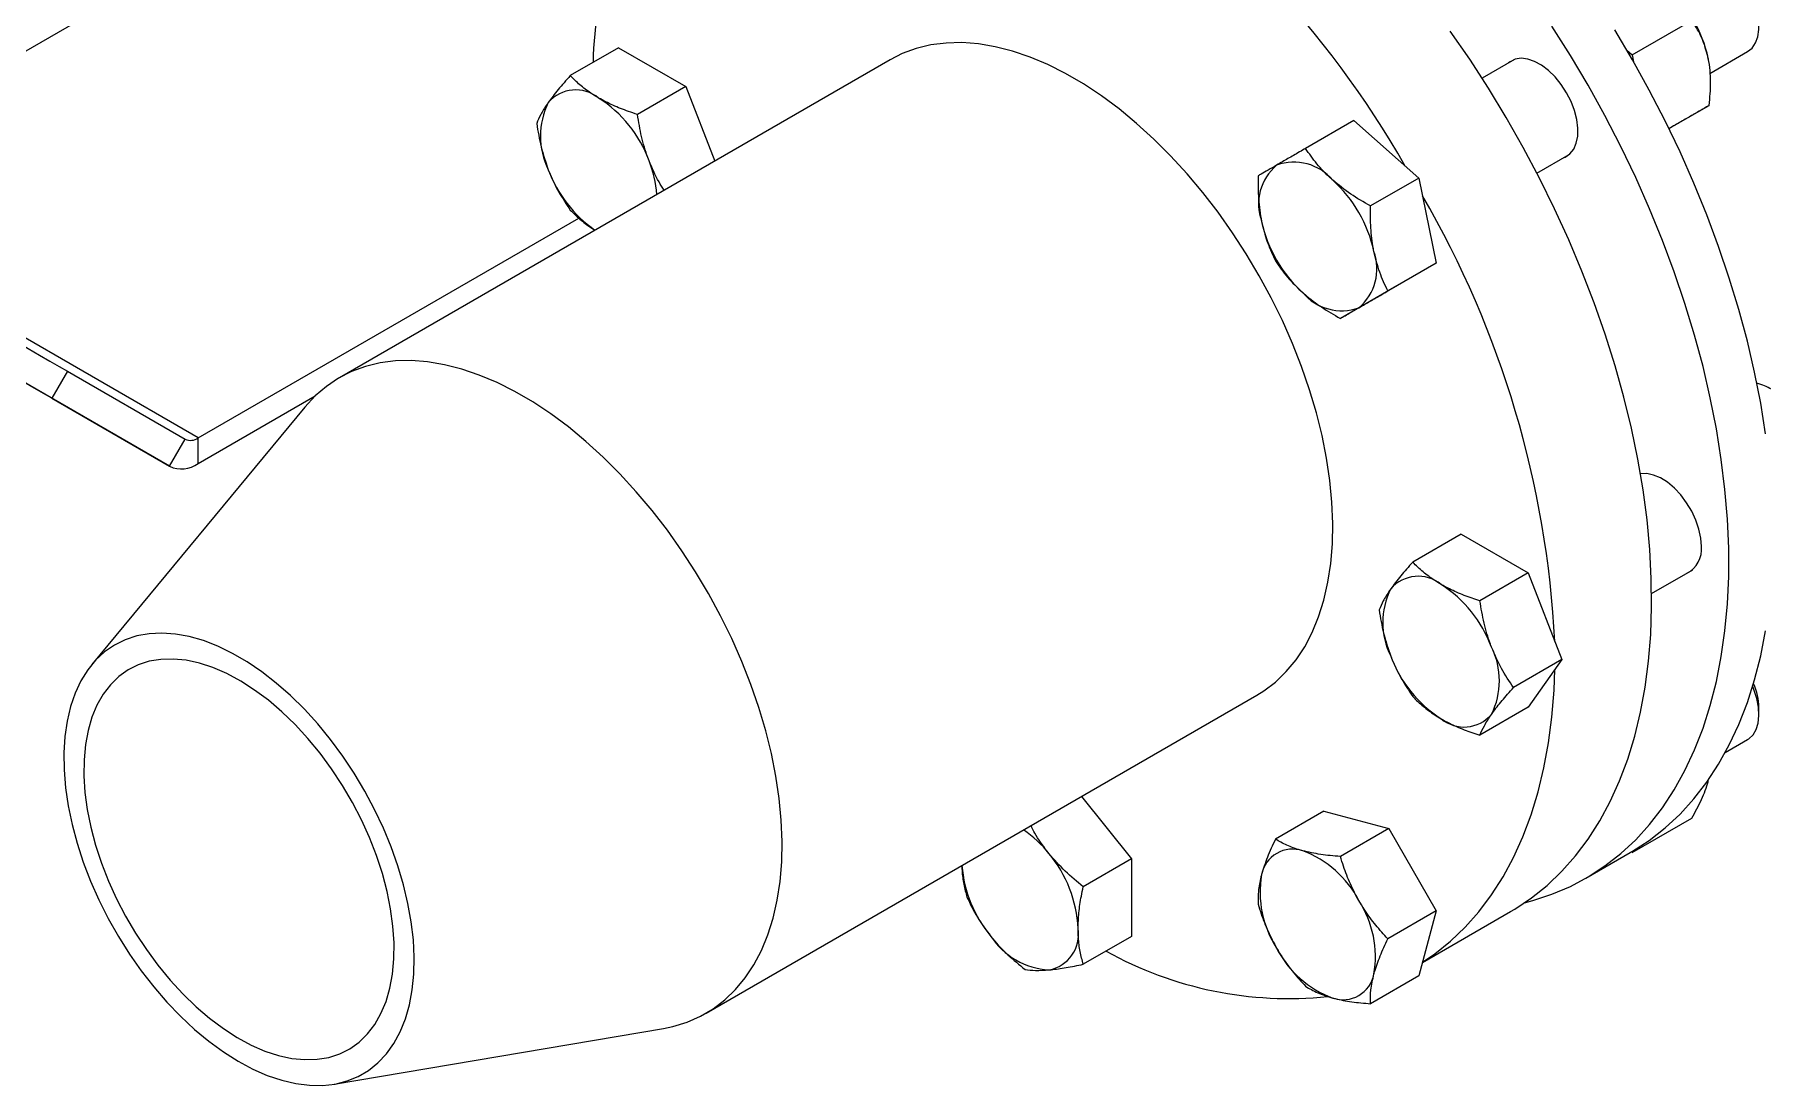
# Model space of a CAD drawing. Header units: inches. Extents: x 0.9 to 37.1, y -8.4 to 11.7.
# Drawn here: x 13.7337 to 13.8772, y 3.9547 to 4.042 of the extents above; entities that cross this region are included whole.
import ezdxf

# ---------------------------------------------------------------- set-up
doc = ezdxf.new("R2010")
doc.units = ezdxf.units.IN
doc.header["$MEASUREMENT"] = 0

msp = doc.modelspace()

# ---------------------------------------------------------------- linework, layer by layer
at = {"color": 7, "linetype": 'Continuous', "lineweight": 25}
for p, q in [((13.80219594836016, 4.080579403308313), (13.71229039027719, 4.028678029378825)), ((13.74488161122132, 4.006116910840757), (13.67122465484772, 4.048638166664856)), ((13.86637806231391, 4.040288296861362), (13.87133149263003, 4.043147851315534)), ((13.78219347755659, 4.040879991139289), (13.77817616496553, 4.038560845944862)), ((13.78219347755659, 4.040879991139289), (13.7877728708596, 4.037659075944571)), ((13.8659460495383, 4.040671364986999), (13.86637806231391, 4.040288296861362)), ((13.86637806231391, 4.040288296861362), (13.86649381992457, 4.039722598419817)), ((13.87278781222843, 4.039473749058598), (13.87269801762177, 4.039991424342668)), ((13.87282137331109, 4.038745036137983), (13.87596381425571, 4.040559128681264)), ((13.80473709154306, 4.039879667753258), (13.75899728158712, 4.013474637512568)), ((13.85659764092927, 4.039903603992506), (13.8539105466233, 4.038352377468455)), ((13.87279203587788, 4.039443923951604), (13.87278781222843, 4.039473749058598)), ((13.7877728708596, 4.037659075944571), (13.78375555826854, 4.035339930750144)), ((13.7877728708596, 4.037659075944571), (13.79017331568869, 4.031472178910965)), ((13.86943353720707, 4.034161574854062), (13.87277554587697, 4.036090875392881)), ((13.84326575857195, 4.034835717645007), (13.83924844598089, 4.03251657245058)), ((13.84326575857195, 4.034835717645007), (13.84865503865835, 4.030057013084008)), ((13.8584677929845, 4.030458890591007), (13.86115456223685, 4.032009929465597)), ((13.84865503865835, 4.030057013084008), (13.84463772606729, 4.027737867889581)), ((13.84865503865835, 4.030057013084008), (13.85009909190529, 4.023000037161355)), ((13.74727744455465, 4.008480432862378), (13.71229039027719, 4.028678029378825)), ((13.74727744455465, 4.008480432862378), (13.77888548123005, 4.026727364038234)), ((13.85009909190529, 4.023000037161355), (13.84608177931423, 4.020680891966928)), ((13.85009909190529, 4.023000037161355), (13.84615386506583, 4.020721765799701)), ((13.84615386506583, 4.020721765799701), (13.84213655247476, 4.018402620605274)), ((13.73640468659966, 4.014019321641509), (13.73510260326632, 4.011764047159106)), ((13.73640468659966, 4.014019321641509), (13.74618369455465, 4.00837218532316)), ((13.73510260326632, 4.011764047159106), (13.74488161122132, 4.006116910840757)), ((13.74727744455465, 4.006354024498092), (13.75699235419178, 4.011962322455627)), ((13.75614047898236, 4.011042837876028), (13.73844030182169, 3.989662615933789)), ((13.74727744455465, 4.006354024498092), (13.74727744455465, 4.008480432862378)), ((13.74488161122132, 4.006116910840757), (13.74618369455465, 4.00837218532316)), ((13.85216758611151, 4.000484798106394), (13.84815027352045, 3.998165652911967)), ((13.85216758611151, 4.000484798106394), (13.85774697941452, 3.997263882911676)), ((13.85774697941452, 3.997263882911676), (13.85372966682345, 3.994944737717249)), ((13.85774697941452, 3.997263882911676), (13.86053667606602, 3.990073729766431)), ((13.8679926365063, 3.995557629898479), (13.87140203318098, 3.997525832704396)), ((13.86053667606602, 3.990073729766431), (13.85651936347496, 3.987754584572004)), ((13.86053667606602, 3.990073729766431), (13.85774697941452, 3.986104491815905)), ((13.78946355547212, 3.960699784961245), (13.83520336542806, 3.987104815201936)), ((13.85774697941452, 3.986104491815905), (13.85372966682345, 3.983785346621477)), ((13.87690784544326, 3.985508945592), (13.87690784544326, 3.986071501806552)), ((13.87411056194856, 3.982352553486535), (13.87596381425571, 3.98342241327085)), ((13.87269801762177, 3.979966445984921), (13.8727385737413, 3.980201503916518)), ((13.82064143158745, 3.978698389731552), (13.82480212482366, 3.973522526900675)), ((13.84076458497943, 3.977475359625219), (13.83674727238837, 3.975156214430791)), ((13.84076458497943, 3.977475359625219), (13.84615386506583, 3.976031733844487)), ((13.86637806231391, 3.974039976776017), (13.87133149263003, 3.976899531230186)), ((13.84615386506583, 3.976031733844487), (13.84213655247476, 3.97371258865006)), ((13.84615386506583, 3.976031733844487), (13.85009909190529, 3.969198400531209)), ((13.86253605855421, 3.971912045713868), (13.86621890637289, 3.974038108505073)), ((13.86637806231391, 3.974039976776017), (13.86627142908697, 3.974068540605141)), ((13.86640704640224, 3.974148155445709), (13.86637806231391, 3.974039976776017)), ((13.82480212482366, 3.973522526900675), (13.8207848122326, 3.971203381706248)), ((13.82480212482366, 3.973522526900675), (13.82480212482366, 3.967079649447539)), ((13.85009909190529, 3.969198400531209), (13.84608177931423, 3.966879255336782)), ((13.85009909190529, 3.969198400531209), (13.84865503865835, 3.963808692998662)), ((13.84895072373937, 3.964912292268157), (13.85627853826805, 3.969142549552007)), ((13.82480212482366, 3.967079649447539), (13.8207848122326, 3.964760504253112)), ((13.84865503865835, 3.963808692998662), (13.84463772606729, 3.961489547804235)), ((13.75856269677244, 3.954805828703637), (13.78592903585932, 3.959441952817607))]:
    msp.add_line(p, q, dxfattribs=at)
at = {"color": 7, "linetype": 'Continuous', "lineweight": 25, "flags": 128}
for points in [[(13.87596399943525, 4.040559235600512), (13.87633424858362, 4.040857617389369), (13.87661936006775, 4.041273260102667), (13.87681017016997, 4.041792804641607), (13.87690054609658, 4.042399552417224), (13.87688758309094, 4.04307400205678), (13.87677169779473, 4.043794476193918), (13.8765566148567, 4.044537818197061), (13.87624924721946, 4.045280136442607), (13.87585947393178, 4.045997572211359), (13.87539982262782, 4.046667066527405), (13.8748850668787, 4.047267101292564), (13.87433175135774, 4.047778390895774), (13.87375766008105, 4.048184502068495), (13.87318124481462, 4.04847238206349), (13.8726210320194, 4.048632778180847), (13.87209502739557, 4.048660535157386), (13.87162013716453, 4.048554760861037), (13.87140689294813, 4.048452803208171)], [(13.85627853826805, 3.969142549552007), (13.85663681144359, 3.969354683810702), (13.85801419764518, 3.970275821268864), (13.85931453782337, 3.971319793885277), (13.86053449402356, 3.972483921797208), (13.86167093463569, 3.973765216705004), (13.86272094243301, 3.975160389543014), (13.86368182206056, 3.976665858922571), (13.86455110695411, 3.97827776032537), (13.86532656567182, 3.979991956023627), (13.86600620762227, 3.981804045701571), (13.86658828817433, 3.983709377750988), (13.86707131313557, 3.985703061211832), (13.86745404258783, 3.987779978327255), (13.86773549407011, 3.989934797680807), (13.86791494510049, 3.992161987882112), (13.86799193503074, 3.994455831765868), (13.86796626622882, 3.996810441067722), (13.86783800458618, 3.999219771539368), (13.8676074793486, 4.001677638464037), (13.86727528227108, 4.004177732532588), (13.86684226609874, 4.006713636039401), (13.86630954237789, 4.009278839356546), (13.86567847860268, 4.011866757643898), (13.86495069470477, 4.014470747752328), (13.86412805889498, 4.017084125276575), (13.86321268286765, 4.019700181714018), (13.8622069163799, 4.022312201685299), (13.86111334121989, 4.024913480172613), (13.85993476457937, 4.027497339731394), (13.85867421184766, 4.030057147631211), (13.85733491884556, 4.032586332881898), (13.855920323519, 4.03507840310119), (13.85443405711387, 4.037526961180577), (13.85287993485474, 4.039925721706584), (13.85126194615116, 4.042268527095348)], [(13.85743672531379, 3.969868305084293), (13.85811447688118, 3.970048317240101), (13.85971544424466, 3.970576823066249), (13.86125118074422, 3.97123403959568), (13.86271780697619, 3.972018306642404), (13.86411161811542, 3.972927643079793), (13.86542909327399, 3.973959751845089), (13.86666690439533, 3.975112025741976), (13.86782192466111, 3.976381554026585), (13.8688912363899, 3.977765129760293), (13.86987213840747, 3.979259257910715), (13.87076215287019, 3.980860164180474), (13.87155903152428, 3.982563804541391), (13.87226076138512, 3.984365875450059), (13.87286556982215, 3.986261824718967), (13.87337192903679, 3.988246863015712), (13.87377855992172, 3.990315975961282), (13.87408443529202, 3.992463936796803), (13.87428878247996, 3.994685319586785), (13.87439108528682, 3.996974512925513), (13.87439108528682, 3.999325734111937), (13.87428878247996, 4.001733043757285), (13.87408443529202, 4.004190360788464), (13.87377855992172, 4.006691477809391), (13.87337192903679, 4.009230076781403), (13.87286556982215, 4.011799744983176), (13.87226076138512, 4.014393991209817), (13.87155903152428, 4.017006262170209), (13.87076215287019, 4.01962995904119), (13.86987213840747, 4.02225845413676), (13.8688912363899, 4.024885107650186), (13.86782192466111, 4.027503284426731), (13.86666690439533, 4.030106370724631), (13.86542909327399, 4.032687790921981), (13.86411161811542, 4.035241024127329), (13.86271780697619, 4.037759620652003), (13.86125118074422, 4.0402372183026), (13.85971544424466, 4.042667558452432)], [(13.8774614077404, 4.008817540600596), (13.87705477685547, 4.011356139572608), (13.87654841764083, 4.01392580777438), (13.87594360920379, 4.016520054001022), (13.87524187934296, 4.019132324961413), (13.87444500068887, 4.021756021832394), (13.87355498622615, 4.024384516927965), (13.87257408420858, 4.027011170441391), (13.87150477247979, 4.029629347217937), (13.87034975221401, 4.032232433515837), (13.86911194109267, 4.034813853713187), (13.8677944659341, 4.037367086918533), (13.86640065479487, 4.039885683443208), (13.8649340285629, 4.042363281093805)], [(13.83520336542806, 3.987104815201936), (13.83578464458445, 3.987467022400496), (13.8367563971986, 3.988206209187495), (13.83764815607445, 3.989065895433551), (13.83845567157486, 3.990041984342206), (13.83917509552072, 3.991129824405298), (13.83980299952931, 3.992324231569529), (13.84033639135208, 3.993619513940831), (13.8407727291341, 3.995009498908836), (13.84110993352711, 3.996487562562176), (13.84134639759864, 3.998046661254437), (13.84148099448969, 3.999679365170339), (13.84151308278478, 4.001377893732195), (13.84144250956857, 4.003134152677901), (13.84126961115457, 4.004939772633787), (13.84099521148248, 4.006786148998485), (13.84062061819168, 4.008664482947784), (13.84014761638979, 4.010565823365027), (13.8395784601458, 4.01248110949726), (13.83891586174842, 4.014401214133847), (13.83816297878074, 4.016316987101781), (13.83732339907298, 4.018219298870436), (13.83640112360477, 4.020099084057922), (13.83540054743874, 4.021947384631775), (13.83432643877596, 4.023755392598047), (13.83318391623337, 4.025514491975415), (13.83197842445117, 4.02721629985426), (13.8307157081467, 4.028852706345037), (13.82940178473818, 4.030415913225603), (13.82804291566901, 4.031898471103293), (13.82664557656913, 4.033293314914665), (13.82521642639569, 4.034593797593749), (13.82376227570011, 4.035793721748345), (13.82229005417265, 4.036887369193412), (13.82080677761936, 4.03786952820083), (13.81931951452848, 4.038735518335656), (13.81783535238594, 4.03948121276053), (13.81636136390024, 4.040103057901925), (13.81490457329775, 4.040598090384561), (13.81347192284911, 4.040963951153219), (13.81207023978615, 4.041198896714723), (13.81070620376698, 4.041301807446483), (13.8093863150444, 4.041272192931993), (13.80811686348925, 4.041110194297902), (13.80690389861631, 4.040816583541476), (13.80575320075557, 4.040392759851677), (13.80473709154306, 4.039879667753258)], [(13.86092380319224, 4.037139309774489), (13.8604777822822, 4.037826785359123), (13.85997244079893, 4.038449630356165), (13.85942402083352, 4.038987826014938), (13.85885014905488, 4.039424074284137), (13.85826927017417, 4.039744353785441), (13.85770005411657, 4.039938370472155), (13.8571607959545, 4.03999988848833), (13.85666882788902, 4.039926930594307), (13.85623996217853, 4.039721841716833), (13.85610971081429, 4.039621927932773)], [(13.86066663212187, 4.031728253405865), (13.86081868040017, 4.031791269146672), (13.86121068096379, 4.032060210331382), (13.86151980498752, 4.032449863394647), (13.86173611697091, 4.032947704566408), (13.86185266446882, 4.033537732821779), (13.86186570154877, 4.034200984167155), (13.8617748091883, 4.034916141158573), (13.86158290874264, 4.035660218061893), (13.86129616805002, 4.036409299633214), (13.86092380319224, 4.037139309774489)], [(13.72383065762896, 4.021279131485974), (13.72475646874294, 4.020744664979613), (13.72574472867426, 4.020174133389173), (13.72678102636779, 4.019575856349968), (13.72785025026959, 4.018958558088431), (13.7289368086875, 4.018331240203252), (13.73002485715308, 4.01770305040179), (13.73109852946961, 4.017083149105915), (13.73214216907704, 4.016480575872412), (13.7331405573598, 4.015904117575907), (13.73407913556856, 4.015362180276433), (13.73494421711954, 4.01486266664015), (13.73572318717575, 4.014412860700685), (13.73640468659966, 4.014019321641509)], [(13.73510260326632, 4.011764047159106), (13.73442110384241, 4.012157586218282), (13.73364213378621, 4.012607392157747), (13.73277705223523, 4.01310690579403), (13.73183847402646, 4.013648843093504), (13.7308400857437, 4.01422530139001), (13.72979644613628, 4.014827874623512), (13.72872277381975, 4.015447775919387), (13.72763472535417, 4.016075965720849), (13.72654816693626, 4.016703283606028), (13.72547894303445, 4.017320581867565), (13.72444264534093, 4.01791885890677), (13.7234543854096, 4.01848939049721), (13.72252857429563, 4.019023857003571)], [(13.78592903585932, 3.959441952817607), (13.78669769470671, 3.959599685092635), (13.78788023069879, 3.959958616188231), (13.78899771911981, 3.960446827393531), (13.79004483462851, 3.961061992159807), (13.79101658724266, 3.961801178946805), (13.79190834611851, 3.962660865192862), (13.79271586161892, 3.963636954101516), (13.79343528556478, 3.964724794164608), (13.79406318957337, 3.96591920132884), (13.79459658139615, 3.967214483700142), (13.79503291917816, 3.968604468668146), (13.79537012357118, 3.970082532321486), (13.7956065876427, 3.971641631013746), (13.79574118453375, 3.973274334929648), (13.79577327282884, 3.974972863491505), (13.79570269961263, 3.976729122437211), (13.79552980119864, 3.978534742393096), (13.79525540152654, 3.980381118757795), (13.79488080823574, 3.982259452707095), (13.79440780643385, 3.984160793124337), (13.79383865018987, 3.986076079256571), (13.79317605179248, 3.987996183893157), (13.79242316882481, 3.989911956861092), (13.79158358911704, 3.991814268629747), (13.79066131364884, 3.993694053817233), (13.7896607374828, 3.995542354391085), (13.78858662882002, 3.997350362357357), (13.78744410627743, 3.999109461734725), (13.78623861449524, 4.000811269613569), (13.78497589819077, 4.002447676104347), (13.78366197478225, 4.004010882984914), (13.78230310571307, 4.005493440862603), (13.78090576661319, 4.006888284673975), (13.77947661643976, 4.008188767353059), (13.77802246574417, 4.009388691507655), (13.77655024421672, 4.010482338952722), (13.77506696766343, 4.011464497960141), (13.77357970457255, 4.012330488094967), (13.77209554243001, 4.01307618251984), (13.7706215539443, 4.013698027661236), (13.76916476334181, 4.014193060143872), (13.76773211289318, 4.014558920912529), (13.76633042983022, 4.014793866474034), (13.76496639381104, 4.014896777205793), (13.76364650508846, 4.014867162691303), (13.76237705353332, 4.014705164057212), (13.76116408866038, 4.014411553300786), (13.76001339079963, 4.013987729610988), (13.75893044355042, 4.013435712700709), (13.75792040764956, 4.012758133181912), (13.75698809637808, 4.011958220029575), (13.75614047898236, 4.011042837876028)], [(13.87212051355013, 3.999460896681719), (13.87206843085611, 4.000159208760291), (13.87191385675467, 4.000895209912629), (13.87166175938463, 4.001645244456117), (13.87132024136287, 4.002385205663395), (13.87090027935963, 4.00309131057242), (13.87041537129923, 4.00374086439043), (13.86988110252572, 4.004312989923259), (13.86931464487708, 4.004789298585537), (13.86873420476821, 4.005154481424949), (13.86815843802181, 4.005396801164563), (13.86760585025484, 4.005508469448569), (13.86709420209281, 4.005485897166434), (13.86706471753119, 4.005480175184066)], [(13.73721443759366, 3.974811124692478), (13.7377276303036, 3.973238182963413), (13.73833153564525, 3.971666940278574), (13.73902191765654, 3.970108417776457), (13.7397939338037, 3.968573547372618), (13.74064216894814, 3.967073095080139), (13.7415606733298, 3.965617585493776), (13.74254300430036, 3.964217227967495), (13.74358227151389, 3.96288184500319), (13.74467118525758, 3.961620803352883), (13.74580210758392, 3.960442948317692), (13.74696710588534, 3.959356541704403), (13.74815800853581, 3.958369203874826), (13.74936646220891, 3.957487860294433), (13.75058399047039, 3.956718692955198), (13.75180205323428, 3.956067097013357), (13.75301210666548, 3.955537642946275), (13.75420566310859, 3.955134044493816), (13.75537435062272, 3.95485913260914), (13.75650997170467, 3.954714835601597), (13.75760456078849, 3.954702165611016), (13.75865044011822, 3.954821211508275), (13.75964027360182, 3.955071138271943), (13.76056711826861, 3.955450192845343), (13.76142447296917, 3.955955716432992), (13.7622063239763, 3.956584163150143), (13.76290718716693, 3.957331124894613), (13.76352214648937, 3.958191362266454), (13.76404688844579, 3.959158841318585), (13.76447773234842, 3.960226775880585), (13.76481165613682, 3.961387675158815), (13.76504631757556, 3.96263339627894), (13.76518007068325, 3.963955201402354), (13.76521197727792, 3.96534381901583), (13.76514181355775, 3.966789508964531), (13.76497007167082, 3.968282130772195), (13.76469795626307, 3.969811214769285), (13.76432737602857, 3.97136603553021), (13.76386093032141, 3.972935687104467), (13.76330189092308, 3.974509159514058), (13.76265417909329, 3.976075415980566), (13.76192233806514, 3.977623470340232), (13.76111150117763, 3.979142464104002), (13.76022735586892, 3.980621742622015), (13.75927610378312, 3.982050929818326), (13.75826441727011, 3.983420000971628), (13.7571993925839, 3.984719353031453), (13.75608850010745, 3.985939871976685), (13.75493953195328, 3.987072996743864), (13.75376054730749, 3.988110779276899), (13.75255981590025, 3.989045940276966), (13.75134575999967, 3.989871920261562), (13.75012689533559, 3.99058292557456), (13.74891177136788, 3.991173969024546), (13.74770891131809, 3.991640904866383), (13.74652675238524, 3.991980457880633), (13.74537358656485, 3.992190246346871), (13.7442575024866, 3.992268798749738), (13.7431863286784, 3.992215564100566), (13.74216757865488, 3.992030915802173), (13.74120839821547, 3.991716149029701), (13.7403155153218, 3.991273471645899), (13.73949519290582, 3.990705988714552), (13.73875318493989, 3.990017680720687), (13.73809469607674, 3.989213375650332), (13.73752434514264, 3.988298715125665), (13.73704613273959, 3.987280114833081), (13.736663413184, 3.98616471952177), (13.73637887097857, 3.984960352888432), (13.73619450198242, 3.983675462699662), (13.73611159941161, 3.982319061536944), (13.73613074476808, 3.98090066357986), (13.73625180376094, 3.97943021787096), (13.73647392724832, 3.977918038530381), (13.73679555719355, 3.976374732409695), (13.73721443759366, 3.974811124692478)], [(13.86621890637289, 3.974038108505073), (13.86640065479487, 3.974144369433608), (13.86779446593409, 3.975053705870998), (13.86911194109267, 3.976085814636294), (13.87034975221401, 3.977238088533181), (13.87150477247979, 3.97850761681779), (13.87257408420858, 3.979891192551498), (13.87355498622615, 3.981385320701921), (13.87444500068887, 3.982986226971679), (13.87524187934296, 3.984689867332595), (13.87594360920379, 3.986491938241264), (13.87654841764083, 3.988387887510171), (13.87705477685547, 3.990372925806917), (13.8774614077404, 3.992442038752488)], [(13.73875141546646, 3.974659011254706), (13.73924152741881, 3.973166303531736), (13.73982357574824, 3.97167612480431), (13.74049287414385, 3.970200473115332), (13.7412440338085, 3.96875122954453), (13.74207100684624, 3.967340062548995), (13.74296713495642, 3.965978334015624), (13.74392520304243, 3.964677007781883), (13.74493749730335, 3.963446561361439), (13.74599586734103, 3.962296901585378), (13.74709179178223, 3.96123728483823), (13.74821644688774, 3.960276242530996), (13.74936077759595, 3.959421512411251), (13.75051557042883, 3.958679976263346), (13.75167152767352, 3.958057604500327), (13.75281934224197, 3.957559408093683), (13.75394977260617, 3.957189398227944), (13.75505371720552, 3.956950554004988), (13.75612228772722, 3.956844798458057), (13.75714688066972, 3.956872983068637), (13.75811924661311, 3.957034880910811), (13.75903155663856, 3.95732918847835), (13.75987646536216, 3.95775353617977), (13.76064717007568, 3.958304507416892), (13.76133746551793, 3.95897766609328), (13.76194179383589, 3.959767592331083), (13.76245528933329, 3.960667926108704), (13.76287381764631, 3.961671418467953), (13.76319400903107, 3.962769989878396), (13.76341328549481, 3.963954795288986), (13.76352988155237, 3.965216295343212), (13.76354285844085, 3.966544333184387), (13.76345211167799, 3.967928216232688), (13.76325837190335, 3.969356802275519), (13.76296319899568, 3.970818589178059), (13.76256896951368, 3.972301807491686), (13.76207885756133, 3.973794515214656), (13.7614968092319, 3.975284693942081), (13.76082751083629, 3.97676034563106), (13.76007635117164, 3.978209589201862), (13.7592493781339, 3.979620756197395), (13.75835325002372, 3.980982484730768), (13.75739518193771, 3.982283810964508), (13.75638288767679, 3.983514257384952), (13.75532451763911, 3.984663917161012), (13.75422859319791, 3.985723533908161), (13.7531039380924, 3.986684576215395), (13.75195960738419, 3.987539306335141), (13.75080481455131, 3.988280842483046), (13.74964885730662, 3.988903214246064), (13.74850104273817, 3.989401410652709), (13.74737061237397, 3.989771420518447), (13.74626666777461, 3.990010264741404), (13.74519809725292, 3.990116020288334), (13.74417350431042, 3.990087835677754), (13.74320113836703, 3.989925937835581), (13.74228882834158, 3.989631630268041), (13.74144391961798, 3.989207282566621), (13.74067321490446, 3.9886563113295), (13.73998291946221, 3.987983152653111), (13.73937859114425, 3.987193226415307), (13.73886509564685, 3.986292892637686), (13.73844656733383, 3.985289400278439), (13.73812637594907, 3.984190828867995), (13.73790709948533, 3.983006023457405), (13.73779050342777, 3.981744523403179), (13.73777752653929, 3.980416485562003), (13.73786827330215, 3.979032602513703), (13.73806201307679, 3.977604016470871), (13.73835718598446, 3.976142229568332), (13.73875141546646, 3.974659011254706)], [(13.8489573898898, 3.964937172653474), (13.84998442944839, 3.965640334757961), (13.85128476962657, 3.966684307374374), (13.85250472582677, 3.967848435286306), (13.8536411664389, 3.969129730194101), (13.85469117423622, 3.970524903032111), (13.85565205386377, 3.972030372411668), (13.85652133875732, 3.973642273814467), (13.85729679747503, 3.975356469512724), (13.85797643942548, 3.977168559190668), (13.85855851997754, 3.979073891240085), (13.85904154493878, 3.981067574700929), (13.85942427439104, 3.983144491816351), (13.85970572587332, 3.985299311169904), (13.8598851769037, 3.987526501371209), (13.85995257833988, 3.989242663471048)], [(13.87596381425571, 3.98342241327085), (13.87606393604926, 3.983485530204256), (13.8764139154258, 3.983814279770962), (13.87667619658025, 3.984257289023041), (13.8768423495805, 3.984800319278622), (13.87690703413242, 3.985425917098485), (13.87686817122128, 3.986113975253955), (13.87672700993302, 3.986842378989779), (13.87648808730759, 3.987587716810556), (13.87638639155878, 3.987839484235339)]]:
    msp.add_lwpolyline(points, dxfattribs=at)
at = {"color": 7, "linetype": 'Continuous', "lineweight": 25}
for centre, radius, start, end in [((13.7769222689722, 3.990756025454786), 0.08129693923498106, 29.71806586171261, 57.18287136798251), ((13.8119188854943, 4.038951001873589), 0.03185991243691669, 144.4013852711379, 178.7388455510032), ((13.86173331285532, 4.037606175909267), 0.01122114792275966, 12.27284158560584, 47.72715856002851), ((13.77863334451232, 4.034374451837877), 0.003004596040079654, 50.75183192256462, 139.4672041396093), ((13.7819298051208, 4.033537240538307), 0.006238611718788176, 153.436429510431, 206.5635704895607), ((13.77487804528744, 4.027869720177469), 0.01048756709250089, 20.22711378560404, 57.36202941092166), ((13.77626471317588, 4.02809878816264), 0.009111056978588909, 3.72979925702171, 21.89060924722998), ((13.83828047809438, 4.027153004855037), 0.004226779456175392, 40.14446196138392, 109.8640185067247), ((13.78633692215165, 4.034459285168294), 0.01065465961275119, 200.388387367045, 235.0101709818601), ((13.8395701635706, 4.027896608320634), 0.004227805813527536, 130.147302421316, 199.8549695934653), ((13.8339634803504, 4.021574992837506), 0.01122114792276088, 12.2728415855995, 47.72715856002178), ((13.77821166029643, 3.987422456638631), 0.08184653956959974, 2.911121980506139, 30.18910446189651), ((13.84655838295744, 4.028845922903647), 0.01122114792275278, 192.2728415855907, 227.7271585600342), ((13.84095169973725, 4.022524307420523), 0.004227805813529932, 310.1473024213366, 19.8549695934389), ((13.84224138521346, 4.023267910886117), 0.004226779456173674, 220.1444619613571, 289.8640185067337), ((13.74663669606914, 4.009374821414824), 0.001100222479517298, 245.6860478383375, 305.6181726601018), ((13.74587390025305, 4.008313161327274), 0.002410011145621887, 245.6860478385089, 305.6181726598992), ((13.86994087780958, 3.999210463204727), 0.002193975589628761, 296.3331516718154, 6.554368504730019), ((13.84860745306724, 3.993979258804983), 0.003004596040079536, 50.75183192257121, 139.4672041396387), ((13.85190391367572, 3.993142047505412), 0.006238611718792943, 153.4364295104529, 206.5635704895406), ((13.84485215384235, 3.987474527144569), 0.01048756709251106, 20.22711378561454, 57.36202941089496), ((13.85616465135374, 3.993978195074174), 0.01048756709249942, 200.2271137856081, 237.3620294109305), ((13.84911289152039, 3.988310674713336), 0.006238611718788574, 333.4364295104336, 26.5635704895599), ((13.8717285157723, 3.985952167366293), 0.005180704252233306, 1.31989093005953, 24.14266676351419), ((13.85240935212886, 3.987473463413766), 0.003004596040079438, 230.751831922572, 319.4672041396155), ((13.8107718628785, 3.968339735260195), 0.009106425668561314, 38.10746010338251, 56.31080684161736), ((13.80987592548157, 3.96724983277014), 0.01048844500675382, 2.639287361202326, 39.77207237908416), ((13.83816186064429, 3.971709762737496), 0.002616873407543781, 71.08071345270224, 168.9300383020187), ((13.83603852152797, 3.966132695201561), 0.008583448034927351, 27.12956320632506, 69.74327230621117), ((13.82131144732898, 3.973876736643718), 0.01065225133461707, 184.9442914682449, 219.6139509555147), ((13.84405479219543, 3.970759888293545), 0.008584854303471362, 170.2602057457097, 212.8691095645312), ((13.83646707111242, 3.965387596626785), 0.00858485430347165, 350.2602057457168, 32.86910956452889), ((13.81831041138464, 3.970521363030832), 0.006237189661669413, 213.4349146448662, 266.5704618878159), ((13.81738725074856, 3.967249661681443), 0.003005086801815048, 280.5467778284968, 9.251879178757376), ((13.83790278257358, 3.993350524419416), 0.03143366121479143, 241.0239655678411, 275.7918611145201), ((13.84448334177987, 3.970014789718761), 0.008583448034919122, 207.1295632062998, 249.7432723062289), ((13.84236000266356, 3.964437722182834), 0.002616873407543781, 251.0807134527031, 348.9300383020384)]:
    msp.add_arc(centre, radius, start, end, dxfattribs=at)
for points, knots in [([(13.87269801762177, 4.039991424342668), (13.87257251758243, 4.040470886490662), (13.87231698236769, 4.041447136885375), (13.87178879185949, 4.042449677857292), (13.87143475403942, 4.042990198796889), (13.87133149263003, 4.043147851315534)], [0, 0, 0, 0, 0.4060446745436633, 0.8267623950146913, 1, 1, 1, 1]), ([(13.87277554587697, 4.036090875392881), (13.87283255000132, 4.036737032901391), (13.87294863464046, 4.038052884378064), (13.87282836195672, 4.039347796897684), (13.87270145539076, 4.039974448979106), (13.87269801762177, 4.039991424342668)], [0, 0, 0, 0, 0.4841952181635611, 0.986027376341198, 0.9999999999999999, 0.9999999999999999, 0.9999999999999999, 0.9999999999999999]), ([(13.77817616496553, 4.038560845944862), (13.77782901318505, 4.038168901338201), (13.7771283447004, 4.03737782593816), (13.77661084793685, 4.036679448890259), (13.77634974906588, 4.03632708831225)], [0, 0, 0, 0, 0.4954579634770265, 1, 1, 1, 1]), ([(13.78053429404313, 4.036701249690155), (13.78031773829798, 4.036832546320166), (13.77975109616179, 4.037176098521265), (13.77894778150295, 4.037795109981775), (13.778434328525, 4.038304649878216), (13.77817616496553, 4.038560845944862)], [0, 0, 0, 0, 0.2352153999993446, 0.6154671935981489, 1, 1, 1, 1]), ([(13.77634974906588, 4.03632708831225), (13.77631719478809, 4.036280333520719), (13.77607071607153, 4.03592633823061), (13.77569290121082, 4.035309075383433), (13.77548923468122, 4.034832220271709), (13.77538646831403, 4.034591607994336)], [0, 0, 0, 0, 0.07010571820325245, 0.5307925293049273, 1, 1, 1, 1]), ([(13.78375555826854, 4.035339930750144), (13.78350598773348, 4.035422042851279), (13.78280454483978, 4.035652827105575), (13.78169238620279, 4.036083922198884), (13.78092200695083, 4.036494577160126), (13.78053429404313, 4.036701249690155)], [0, 0, 0, 0, 0.2152816572952289, 0.6050705810156415, 0.9999999999999999, 0.9999999999999999, 0.9999999999999999, 0.9999999999999999]), ([(13.87277554587697, 4.036090875392881), (13.87270428607863, 4.036049706644138), (13.87253569212904, 4.035952305274614), (13.87213840427804, 4.035722832306119), (13.87167969398161, 4.035457930803144), (13.87144743082551, 4.035323800700514)], [0, 0, 0, 0, 0.2654708005954852, 0.6280788300799343, 1, 1, 1, 1]), ([(13.77538646831403, 4.034591607994336), (13.77549237553394, 4.033938117993901), (13.77570613175084, 4.032619156450024), (13.77613391462391, 4.031375081083419), (13.77634974906588, 4.030747392764364)], [0, 0, 0, 0, 0.495457963477025, 1, 1, 1, 1]), ([(13.78471883902039, 4.031495715520173), (13.7846862847426, 4.031581247106063), (13.78443980602604, 4.032228833750537), (13.78406199116533, 4.033499973280143), (13.78385832463573, 4.03472287642286), (13.78375555826854, 4.035339930750144)], [0, 0, 0, 0, 0.07010571820325298, 0.5307925293049495, 0.9999999999999999, 0.9999999999999999, 0.9999999999999999, 0.9999999999999999]), ([(13.87144743082551, 4.035323800700514), (13.87140173294467, 4.035297411433365), (13.87110177694615, 4.035124195108396), (13.87046425471946, 4.034756059750886), (13.86977235486962, 4.034356545963732), (13.86942968589243, 4.034158683540657)], [0, 0, 0, 0, 0.08317223695233471, 0.5459336609323627, 1, 1, 1, 1]), ([(13.78597765230696, 4.029050073996648), (13.78583082154963, 4.029273571834341), (13.78533658512168, 4.030025871794908), (13.7849738268578, 4.030889006271738), (13.78471883902039, 4.031495715520173)], [0, 0, 0, 0, 0.2970860686003253, 1, 1, 1, 1]), ([(13.83924844598089, 4.03251657245058), (13.83891089805262, 4.03232166408522), (13.83823261183868, 4.031930005164725), (13.8374343866872, 4.031469075153166), (13.83700668288082, 4.031222089425517), (13.83684426498726, 4.031128298112404)], [0, 0, 0, 0, 0.3805934879738528, 0.7647841813874867, 1, 1, 1, 1]), ([(13.84151151845019, 4.029878081512733), (13.84144814802191, 4.029935027148474), (13.84096835049938, 4.030366180537993), (13.84015063175009, 4.03122925253068), (13.83955100603566, 4.032084852511328), (13.83924844598089, 4.03251657245058)], [0, 0, 0, 0, 0.07010571820323218, 0.5307925293049378, 1, 1, 1, 1]), ([(13.77634974906588, 4.030747392764364), (13.77638333439391, 4.030662456391111), (13.77663761951744, 4.03001937628946), (13.77720395469897, 4.028857067224535), (13.77785012125974, 4.027889613912416), (13.77817616496553, 4.02740145484909)], [0, 0, 0, 0, 0.07010571820325295, 0.5307925293049482, 1, 1, 1, 1]), ([(13.83530321914143, 4.030238301088924), (13.835299857159, 4.029595625371705), (13.8352930715532, 4.028298490670893), (13.83549287098086, 4.02707697863864), (13.83559367819099, 4.02646067447025)], [0, 0, 0, 0, 0.4954579634770093, 1, 1, 1, 1]), ([(13.83684426498726, 4.031128298112404), (13.83659874071423, 4.030986511175516), (13.83610402120919, 4.030700817372726), (13.83562874042369, 4.030426320249147), (13.83538807719478, 4.030287314596791), (13.83530321914143, 4.030238301088924)], [0, 0, 0, 0, 0.3894480145147206, 0.7847188654868499, 1, 1, 1, 1]), ([(13.84463772606729, 4.027737867889581), (13.8440794823977, 4.028056275443894), (13.84295275982839, 4.028698928459455), (13.84199483286908, 4.029482657344825), (13.84151151845019, 4.029878081512733)], [0, 0, 0, 0, 0.4954579634770239, 1, 1, 1, 1]), ([(13.77817616496553, 4.02740145484909), (13.77843215407757, 4.027148152508088), (13.7789465518003, 4.026639153721646), (13.77965266844675, 4.026085729700171), (13.78011717779392, 4.025801124977679), (13.78022997806956, 4.025732012286323)], [0, 0, 0, 0, 0.4285953165576972, 0.8612415311282986, 1, 1, 1, 1]), ([(13.84492818511685, 4.023960241270906), (13.84491158245236, 4.02404419413873), (13.84478587843693, 4.024679827810223), (13.84463577458497, 4.025928430968309), (13.84463707161161, 4.027131049036199), (13.84463772606729, 4.027737867889581)], [0, 0, 0, 0, 0.07010571820324453, 0.5307925293049228, 1, 1, 1, 1]), ([(13.83559367819099, 4.02646067447025), (13.83561131190574, 4.026377316815064), (13.83574482232814, 4.025746189686393), (13.83608344650091, 4.024606416992987), (13.83652464950545, 4.023659248755697), (13.83674727238837, 4.023181325166272)], [0, 0, 0, 0, 0.07010571820324477, 0.5307925293049224, 1, 1, 1, 1]), ([(13.83674727238837, 4.023181325166272), (13.83706427149739, 4.022723650091535), (13.83770408179894, 4.02179990860694), (13.83857229486778, 4.020964388994992), (13.83901034485766, 4.020542834228425)], [0, 0, 0, 0, 0.4954579634770246, 1, 1, 1, 1]), ([(13.84608177931423, 4.020680891966928), (13.84584389673608, 4.021184300163723), (13.84536377007414, 4.022200346395501), (13.84507425675599, 4.023370067701177), (13.84492818511685, 4.023960241270906)], [0, 0, 0, 0, 0.4954579634770118, 1, 1, 1, 1]), ([(13.83901034485766, 4.020542834228425), (13.83907474633619, 4.02048648380532), (13.83956235026569, 4.020059836958622), (13.84056858933578, 4.019305595430616), (13.8416107150814, 4.018705445280567), (13.84213655247476, 4.018402620605274)], [0, 0, 0, 0, 0.07010571820323251, 0.5307925293049391, 1, 1, 1, 1]), ([(13.84367759832059, 4.019292617628753), (13.84384001415446, 4.019386407752833), (13.84426499320545, 4.019631820019439), (13.84506259487184, 4.020092390106052), (13.84574078573692, 4.020483993990029), (13.84608177931423, 4.020680891966928)], [0, 0, 0, 0, 0.2352153999993325, 0.6154671935981831, 1, 1, 1, 1]), ([(13.84213655247476, 4.018402620605274), (13.84222141122376, 4.018451634514828), (13.84245991520598, 4.018589392998779), (13.84293444246255, 4.018863455092325), (13.84342880022953, 4.019148940069514), (13.84367759832059, 4.019292617628753)], [0, 0, 0, 0, 0.2152816572951782, 0.6050705810156127, 1, 1, 1, 1]), ([(13.87827823510297, 4.012337239729022), (13.87821379874124, 4.012373448952314), (13.87779084535989, 4.012611122418315), (13.87728381595729, 4.012859207138908), (13.8767857039132, 4.013012752174122), (13.87672936253469, 4.013030119629998)], [0, 0, 0, 0, 0.1374856563094897, 0.9024411321024158, 1, 1, 1, 1]), ([(13.84815027352045, 3.998165652911967), (13.84780312173997, 3.997773708305306), (13.84710245325532, 3.996982632905266), (13.84658495649177, 3.996284255857364), (13.8463238576208, 3.995931895279355)], [0, 0, 0, 0, 0.4954579634770133, 1, 1, 1, 1]), ([(13.85050840259805, 3.996306056657261), (13.85015518758817, 3.996526663310962), (13.84944347647013, 3.996971175021279), (13.84869590372813, 3.997612976389968), (13.84829251035655, 3.998021579217424), (13.84815027352045, 3.998165652911967)], [0, 0, 0, 0, 0.3894480145147123, 0.7847188654868341, 1, 1, 1, 1]), ([(13.8463238576208, 3.995931895279355), (13.84629130334301, 3.995885140487825), (13.84604482462645, 3.995531145197715), (13.84566700976573, 3.994913882350538), (13.84546334323614, 3.994437027238813), (13.84536057686895, 3.99419641496144)], [0, 0, 0, 0, 0.0701057182032526, 0.5307925293049146, 1, 1, 1, 1]), ([(13.85372966682345, 3.994944737717249), (13.85329038075898, 3.995092191652995), (13.85240765668769, 3.995388493195467), (13.85133476949569, 3.99585183732272), (13.85073584173617, 3.996181042871903), (13.85050840259805, 3.996306056657261)], [0, 0, 0, 0, 0.3805934879738794, 0.7647841813874735, 1, 1, 1, 1]), ([(13.84536057686895, 3.99419641496144), (13.84546648408885, 3.993542924961007), (13.84568024030576, 3.992223963417129), (13.84610802317883, 3.990979888050524), (13.8463238576208, 3.990352199731469)], [0, 0, 0, 0, 0.4954579634770258, 1, 1, 1, 1]), ([(13.85469294757531, 3.991100522487279), (13.85466039329752, 3.991186054073168), (13.85441391458096, 3.991833640717641), (13.85403609972024, 3.993104780247247), (13.85383243319065, 3.994327683389965), (13.85372966682345, 3.994944737717249)], [0, 0, 0, 0, 0.07010571820325144, 0.5307925293049142, 1, 1, 1, 1]), ([(13.8463238576208, 3.990352199731469), (13.84635744294883, 3.990267263358217), (13.84661172807236, 3.989624183256566), (13.84717806325388, 3.988461874191639), (13.84782422981466, 3.987494420879522), (13.84815027352045, 3.987006261816195)], [0, 0, 0, 0, 0.07010571820325148, 0.5307925293049155, 1, 1, 1, 1]), ([(13.85651936347496, 3.987754584572004), (13.85617221169448, 3.988268807052013), (13.85547154320983, 3.989306680126856), (13.85495404644628, 3.990498964766885), (13.85469294757531, 3.991100522487279)], [0, 0, 0, 0, 0.4954579634770249, 1, 1, 1, 1]), ([(13.84815027352045, 3.987006261816195), (13.84829251126329, 3.986862187813006), (13.84869228463359, 3.986457253449745), (13.84943904415105, 3.985815217934721), (13.8501503964848, 3.985370487458919), (13.85050840259805, 3.985146665561488)], [0, 0, 0, 0, 0.2152816572951599, 0.6050705810156067, 0.9999999999999999, 0.9999999999999999, 0.9999999999999999, 0.9999999999999999]), ([(13.85469294757531, 3.985520826939393), (13.85472653290334, 3.985568176943561), (13.85498081802687, 3.985926678776492), (13.85554715320839, 3.986652772088349), (13.85619331976917, 3.987385077030673), (13.85651936347496, 3.987754584572004)], [0, 0, 0, 0, 0.07010571820325404, 0.5307925293049167, 1, 1, 1, 1]), ([(13.85372966682345, 3.983785346621477), (13.85383557404336, 3.984038023707714), (13.85404933026027, 3.98454801063872), (13.85447711313334, 3.985194596960044), (13.85469294757531, 3.985520826939393)], [0, 0, 0, 0, 0.4954579634770153, 1, 1, 1, 1]), ([(13.85050840259805, 3.985146665561488), (13.85073583967537, 3.985021650590833), (13.85133095402461, 3.984694535048454), (13.85240322950796, 3.98423079136697), (13.85328587413346, 3.983934381272069), (13.85372966682345, 3.983785346621477)], [0, 0, 0, 0, 0.235215399999334, 0.6154671935981663, 1, 1, 1, 1]), ([(13.87133149263003, 3.976899531230186), (13.87161295728346, 3.977416110433412), (13.87218613901541, 3.978468085375174), (13.87256524116352, 3.979474714940645), (13.8726945157067, 3.979953476815697), (13.87269801762177, 3.979966445984921)], [0, 0, 0, 0, 0.4841952181635548, 0.9860273763411836, 1, 1, 1, 1]), ([(13.81793729648965, 3.973959659603214), (13.817880599959, 3.974031230936452), (13.81745133262279, 3.974573120099973), (13.81691648414216, 3.975339062854466), (13.81655006666235, 3.976064776823216), (13.8164438376705, 3.976275170342968)], [0, 0, 0, 0, 0.0975206994001242, 0.7383600085815215, 1, 1, 1, 1]), ([(13.8207848122326, 3.971203381706248), (13.82027182934857, 3.971621840806995), (13.8192364581933, 3.9724664313305), (13.81837296506907, 3.973458911591248), (13.81793729648965, 3.973959659603214)], [0, 0, 0, 0, 0.4954579634770548, 1, 1, 1, 1]), ([(13.83674727238837, 3.975156214430791), (13.83650938981022, 3.974648924571706), (13.83602926314827, 3.973625043846235), (13.83573974983013, 3.972686006049504), (13.83559367819099, 3.972212222007171)], [0, 0, 0, 0, 0.4954579634770056, 1, 1, 1, 1]), ([(13.83901034485766, 3.974185262883077), (13.83894697442938, 3.974202673611719), (13.83846717690685, 3.974334495735936), (13.83764945815757, 3.974633202644418), (13.83704983244314, 3.974980815438552), (13.83674727238837, 3.975156214430791)], [0, 0, 0, 0, 0.0701057182032319, 0.5307925293048943, 1, 1, 1, 1]), ([(13.84213655247476, 3.97371258865006), (13.84157830880517, 3.973760180476508), (13.84045158623587, 3.973856236711255), (13.83949365927655, 3.974074925298105), (13.83901034485766, 3.974185262883077)], [0, 0, 0, 0, 0.4954579634769798, 0.9999999999999999, 0.9999999999999999, 0.9999999999999999, 0.9999999999999999]), ([(13.81070173166915, 3.972960323106896), (13.81070523812403, 3.972825581505379), (13.81071936681029, 3.972282662266836), (13.81084519430371, 3.971391538785622), (13.81102873533803, 3.970691348085824), (13.81112101955638, 3.970339293017234)], [0, 0, 0, 0, 0.1409884784624995, 0.5680900071627641, 1, 1, 1, 1]), ([(13.84367759832059, 3.970046783336072), (13.84343207404756, 3.970505446502183), (13.84293735454252, 3.971429630541994), (13.84246207375703, 3.972673348801765), (13.84222141052811, 3.973441675885539), (13.84213655247476, 3.97371258865006)], [0, 0, 0, 0, 0.3894480145147209, 0.7847188654868196, 0.9999999999999999, 0.9999999999999999, 0.9999999999999999, 0.9999999999999999]), ([(13.8203532446587, 3.967732804322331), (13.82036770882312, 3.968165736646312), (13.82039685341308, 3.969038074286882), (13.82057894356193, 3.970216733085171), (13.82073114565044, 3.970946178611134), (13.8207848122326, 3.971203381706248)], [0, 0, 0, 0, 0.3894480145147177, 0.7847188654868451, 1, 1, 1, 1]), ([(13.83559367819099, 3.972212222007171), (13.83557707552649, 3.972148628593028), (13.83545137151107, 3.971667142774109), (13.8353012676591, 3.970809506763934), (13.83530256468575, 3.970116290842152), (13.83530321914143, 3.969766506898245)], [0, 0, 0, 0, 0.07010571820324277, 0.5307925293049226, 1, 1, 1, 1]), ([(13.81112101955638, 3.970339293017234), (13.81139275787985, 3.969781566396061), (13.81194121676737, 3.968655887403521), (13.81271499600112, 3.967611616416197), (13.81310540015154, 3.967084737805571)], [0, 0, 0, 0, 0.4954579634770556, 0.9999999999999999, 0.9999999999999999, 0.9999999999999999, 0.9999999999999999]), ([(13.83530321914143, 3.969766506898245), (13.83538807789043, 3.96949559335846), (13.83562658187265, 3.968734163820142), (13.83610110912922, 3.96749034337463), (13.8365954668962, 3.966565934039818), (13.83684426498726, 3.966100701584257)], [0, 0, 0, 0, 0.2152816572951851, 0.6050705810156002, 1, 1, 1, 1]), ([(13.84608177931423, 3.966879255336782), (13.84574423138595, 3.967251607221877), (13.84506594517202, 3.967999830301435), (13.84426772002053, 3.969070330525564), (13.84384001621415, 3.969778036383265), (13.84367759832059, 3.970046783336072)], [0, 0, 0, 0, 0.3805934879738649, 0.7647841813874793, 1, 1, 1, 1]), ([(13.81310540015154, 3.967084737805571), (13.81316319425549, 3.967013781404355), (13.8136007716658, 3.966476548085348), (13.81451268974777, 3.965513804636594), (13.81546991680859, 3.964725981104423), (13.81595291589449, 3.964328459908605)], [0, 0, 0, 0, 0.07010571820326354, 0.5307925293049074, 0.9999999999999999, 0.9999999999999999, 0.9999999999999999, 0.9999999999999999]), ([(13.8207848122326, 3.964760504253112), (13.82069288189254, 3.965108547567224), (13.82050815232652, 3.965807923750688), (13.82037301999833, 3.966812798222686), (13.8203586873818, 3.967479593073223), (13.8203532446587, 3.967732804322331)], [0, 0, 0, 0, 0.3805934879738672, 0.7647841813874854, 1, 1, 1, 1]), ([(13.84492818511685, 3.96393526291316), (13.8449458188316, 3.963999451539939), (13.845079329254, 3.964485443901678), (13.84541795342677, 3.965451910376536), (13.84585915643131, 3.966400576128915), (13.84608177931423, 3.966879255336782)], [0, 0, 0, 0, 0.07010571820324256, 0.5307925293049219, 1, 1, 1, 1]), ([(13.83684426498726, 3.966100701584257), (13.83700668082113, 3.965831953448606), (13.83743165987211, 3.965128744131382), (13.83822926153851, 3.964057818320526), (13.83890745240358, 3.963309451533913), (13.83924844598089, 3.962933173584966)], [0, 0, 0, 0, 0.2352153999993397, 0.6154671935982023, 1, 1, 1, 1]), ([(13.81595291589449, 3.964328459908605), (13.81622465421795, 3.964293909098852), (13.81677311310548, 3.96422417400062), (13.81754689233923, 3.964271477047768), (13.81793729648965, 3.96429534342351)], [0, 0, 0, 0, 0.4954579634769787, 1, 1, 1, 1]), ([(13.81793729648965, 3.96429534342351), (13.8179950905936, 3.964300762597907), (13.81843266800391, 3.964341792878447), (13.81934458608587, 3.964469319050268), (13.8203018131467, 3.964662851403856), (13.8207848122326, 3.964760504253112)], [0, 0, 0, 0, 0.07010571820326861, 0.5307925293049466, 1, 1, 1, 1]), ([(13.84463772606729, 3.961489547804235), (13.84463436408486, 3.961857570142896), (13.84462757847906, 3.962600362399332), (13.84482737790673, 3.963487609469486), (13.84492818511685, 3.96393526291316)], [0, 0, 0, 0, 0.4954579634770047, 1, 1, 1, 1]), ([(13.83924844598089, 3.962933173584966), (13.83956544508991, 3.962746314238094), (13.84020525539147, 3.962369169534313), (13.8410734684603, 3.962098690220886), (13.84151151845019, 3.961962222037252)], [0, 0, 0, 0, 0.4954579634770039, 0.9999999999999999, 0.9999999999999999, 0.9999999999999999, 0.9999999999999999]), ([(13.84151151845019, 3.961962222037252), (13.84157591992871, 3.961945406521247), (13.84206352385822, 3.961818090939853), (13.84306976292831, 3.96162821449605), (13.84411188867392, 3.961536051532517), (13.84463772606729, 3.961489547804235)], [0, 0, 0, 0, 0.07010571820323266, 0.5307925293048962, 1, 1, 1, 1])]:
    msp.add_open_spline(points, degree=3, knots=knots, dxfattribs=at)

doc.saveas('drawing.dxf')
